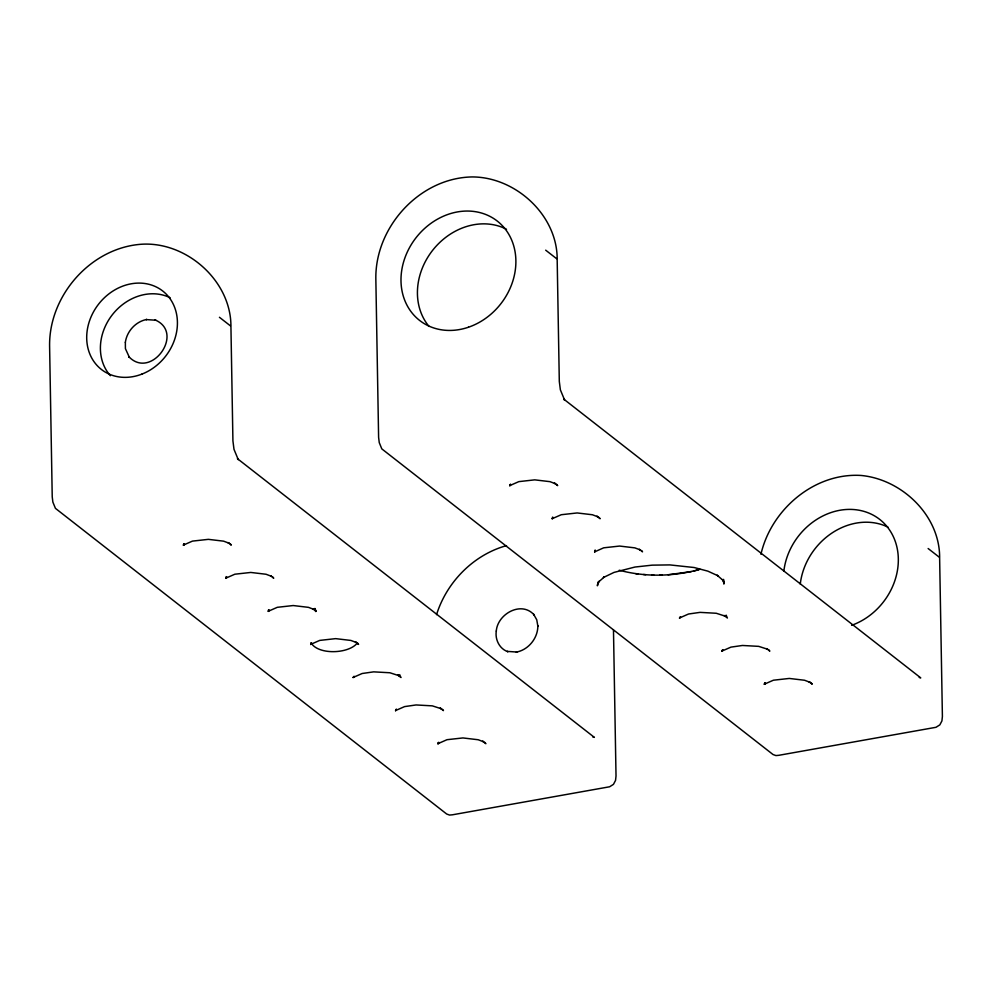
<?xml version="1.0" encoding="UTF-8"?>
<svg xmlns="http://www.w3.org/2000/svg" width="992" height="992" viewBox="0 0 992 992"><rect width="100%" height="100%" fill="white"/><g stroke="black" fill="none" stroke-linecap="round" stroke-linejoin="round"><path stroke-width="1.49" d="M597.568 584.189L597.37 585.788L598.982 581.3L597.99 582.502L604.537 576.761L603.372 577.518L613.974 572.421L634.967 567.04L652.128 565.155L669.873 564.907L694.14 567.523L707.842 571.144L718.332 575.943L717.117 575.224L723.54 580.779L722.498 579.613L724.098 582.54L723.416 581.089L723.912 584.065L723.614 579.365M226.176 576.588L225.816 578.324L226.858 576.997L225.891 578.15L234.868 574.207L250.778 572.446L266.054 574.256L271.659 576.377L270.481 575.695L273.73 578.224L272.713 576.922M268.609 609.683L268.237 611.419L269.291 610.092L268.324 611.258L277.301 607.315L293.21 605.542L308.487 607.352L314.08 609.485L312.914 608.79L316.163 611.32L314.898 608.431L315.01 609.745M552.556 517.092L552.197 518.828L553.238 517.502L552.271 518.667L561.249 514.724L577.158 512.951L592.435 514.761L598.027 516.894L596.862 516.2L600.11 518.729L599.094 517.44M594.989 550.188L594.791 551.788L603.682 547.82L619.591 546.059L634.868 547.869L640.46 549.99L639.294 549.295L642.543 551.825L641.526 550.535M760.938 554.292C771.131 509.628 814.283 472.576 861.031 475.453C902.088 479.285 940.23 515.828 939.635 558.285L942.4 716.497L941.929 720.899L939.833 724.879L935.989 727.297L778.807 755.309L775.918 755.569L773.028 754.528L381.808 448.88L379.254 442.618L378.609 437.348L375.844 279.136C374.877 227.205 419.517 177.903 472.056 176.936C515.654 176.861 557.752 215.4 557.182 259.929L559.302 381.412L560.381 389.856L564.634 400.136L563.803 399.168L920.75 677.883L919.212 677.486M436.554 614.631C446.698 582.118 473.482 554.776 506.503 545.625M183.557 545.092L184.004 543.765L183.384 545.216L184.438 543.889L183.47 545.054L192.448 541.111L208.357 539.35L223.634 541.161L229.226 543.281L228.061 542.587L231.31 545.129L230.293 543.827M310.831 644.378L311.29 643.064L310.67 644.515L311.724 643.188L310.756 644.354L319.722 640.41L335.643 638.637L350.908 640.448L356.512 642.58L355.347 641.886L358.596 644.416L357.579 643.126M357.442 642.841C349.209 653.951 318.122 655.253 311.029 642.779M395.696 710.582L396.143 709.255M509.925 485.596L510.384 484.27L509.764 485.733L510.818 484.406L509.851 485.572L518.828 481.628L534.738 479.855L550.002 481.666L555.607 483.798L554.441 483.104L557.69 485.634L556.673 484.344M438.117 743.678L438.576 742.351L437.956 743.802L438.997 742.487L438.03 743.64L447.008 739.697L462.917 737.936L478.194 739.747L483.798 741.867L482.62 741.173L485.869 743.715L484.852 742.413M722.064 651.087L722.523 649.76M764.497 684.182L764.956 682.868L764.324 684.319L765.378 682.992L764.41 684.158L773.388 680.214L789.297 678.441L804.574 680.252L810.166 682.384L809.001 681.69L812.25 684.22L811.233 682.93M353.09 677.61L354.144 676.284L353.177 677.449L362.154 673.506L373.649 671.857L389.893 672.762L398.933 675.676L397.767 674.982L401.016 677.511L399.999 676.222M395.523 710.706L396.577 709.379L395.61 710.545L404.587 706.602L416.082 704.952L432.314 705.858L441.366 708.772L440.2 708.077L443.449 710.619L442.432 709.317M679.47 618.128L680.524 616.801L679.557 617.954L688.535 614.011L700.03 612.374L716.274 613.267L725.313 616.181L724.148 615.486L727.396 618.028L726.132 615.139L726.243 616.454M721.903 651.223L722.957 649.896L721.99 651.062L730.968 647.119L742.45 645.47L758.694 646.362L767.746 649.289L766.58 648.594L769.829 651.124L768.812 649.834M619.256 570.226C645.544 577.257 673.903 576.6 700.054 569.309M693.358 571.144L698.244 569.854M691.362 571.603L668.038 574.765M659.804 575.075L662.123 575.025M651.583 574.988L653.877 575.05M643.498 574.517L645.742 574.69M635.698 573.674L637.856 573.946M592.832 736.982L594.369 737.378L237.423 458.664L238.254 459.631L234 449.351L232.922 440.894L230.938 327.05C231.508 280.339 185.095 239.977 139.202 244.429C89.367 249.24 48.769 296.534 49.6 346.245L52.229 496.843L52.874 502.113L55.44 508.363L446.66 814.01L449.537 815.064L452.426 814.804L609.609 786.78L613.453 784.362L615.548 780.382L616.02 775.992L613.478 630.007M545.674 250.17L556.624 258.701M928.128 548.514L939.077 557.058M219.43 317.279L230.38 325.822M399.751 674.634L399.863 675.936M110.372 375.695A49.774 42.42 -52 0 1 111.984 315.208A49.774 42.42 -52 0 1 170.116 297.736M800.271 584.114A63.054 53.742 -52 0 1 887.939 527.099M783.841 571.293A63.054 53.742 -52 0 1 841.786 509.962A63.054 53.742 -52 0 1 898.12 554.863A63.054 53.742 -52 0 1 851.62 625.32M429.015 326.418A63.054 53.742 -52 0 1 432.996 249.86A63.054 53.742 -52 0 1 506.528 229.264M125.352 342.314L125.414 348.638L129.394 357.393L128.848 356.686C151.119 380.271 185.392 332.742 155.012 319.883L155.818 320.23L146.072 319.573L146.717 319.474C135.693 321.544 126.889 331.291 125.352 342.314M496.285 631.048C494.934 639.542 499.522 648.991 507.978 651.732L507.185 651.384L516.919 652.042L516.274 652.141C528.488 649.859 537.974 638.116 537.85 625.729L537.9 626.349L536.746 619.777L533.597 614.222L534.142 614.928C521.482 600.495 497.55 613.924 496.285 631.048M595.25 550.473L594.617 551.924L595.25 550.473M315.828 611.481L315.121 610.154L315.828 611.481M141.856 374.133A49.774 42.42 -52 0 0 165.503 293.421A49.774 42.42 -52 0 0 88.809 323.119A49.774 42.42 -52 0 0 141.856 374.133M468.46 327.224A63.054 53.742 -52 0 0 502.411 225.754A63.054 53.742 -52 0 0 404.438 259.234A63.054 53.742 -52 0 0 468.46 327.224"/></g></svg>
